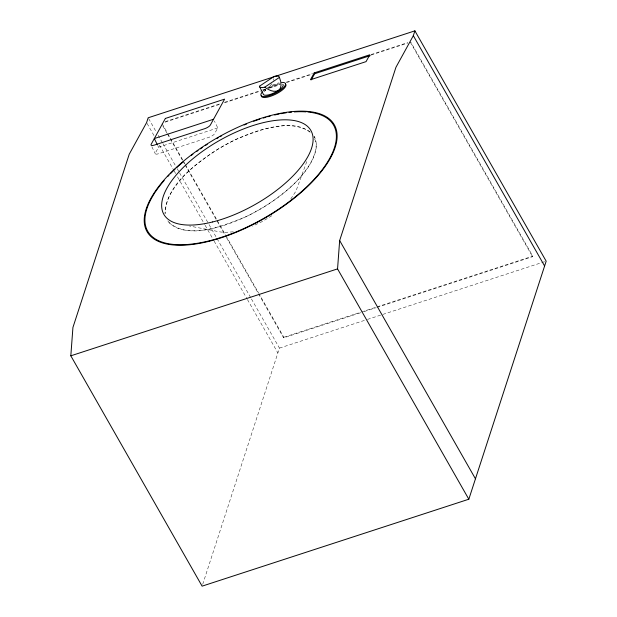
<?xml version="1.0" encoding="UTF-8"?>
<svg xmlns="http://www.w3.org/2000/svg" width="617" height="617" viewBox="0 0 617 617"><rect width="100%" height="100%" fill="white"/><g stroke="black" fill="none" stroke-linecap="round" stroke-linejoin="round"><path stroke-width="0.46" stroke-dasharray="3.08 2.31" d="M273.285 80.303L273.639 78.745M202.7 584.322L279.447 348.111L251.389 298.875M360.513 312.773L283.635 337.831L283.812 337.268L259.086 293.877M376.987 307.405L532.571 256.695L532.756 256.14L410.529 41.694M306.772 161.615L295.959 191.1L290.769 198.967M217.762 127.912L158.546 147.208L155.376 152.97A5.067 1.596 -26 0 0 158.608 153.733L208.932 137.336A5.067 1.596 -26 0 0 214.593 133.673L217.762 127.912L214.377 120.994M271.873 83.765L268.449 88.046M271.866 215.703L262.402 221.48L252.484 226.184M165.248 121.626L220.161 103.733M224.742 102.237L259.518 90.907M268.673 87.922L279.655 84.344M286.057 82.254L312.603 73.608M371.179 54.52L407.783 42.588M165.071 122.189L219.984 104.288M224.557 102.8L262.078 90.568M262.996 90.275L265.742 89.38M269.405 88.185L280.388 84.606M286.789 82.516L311.508 74.464M370.994 55.075L407.606 43.144M283.812 337.268L360.69 312.217M361.608 311.917L376.254 307.143M377.164 306.842L532.756 256.14M364.169 311.577L376.069 307.706M279.447 348.111L366.521 319.729M367.439 319.429L546.176 261.184M233.272 231.83L224.503 232.408L220.423 231.961L189.527 226.046M265.634 89.511L263.359 89.442L261.94 88.694M310.15 132.316C297.633 122.043 279.917 125.752 265.403 128.722C248.196 133.172 231.876 140.614 216.721 149.831C194.594 165.024 166.521 184.252 165.071 213.675C164.878 198.689 174.65 186.504 184.005 175.791C199.106 160.659 216.983 148.712 236.134 139.334C258.361 130.627 287.406 117.986 310.019 131.691M167.816 220.894C177.017 232.478 193.545 231.599 206.795 229.624C227.372 225.945 246.8 217.392 264.608 206.61C281.313 196.067 297.147 183.388 308.4 166.96C313.937 158.199 319.537 146.406 314.084 136.349M168.819 222.529C190.36 240.329 222.698 225.629 245.196 217.107C264.346 207.728 282.224 195.774 297.325 180.65C306.68 169.937 316.452 157.751 316.259 142.766L314.014 137.452M314.014 136.357L315.025 137.992M410.351 42.249L532.571 256.695M162.063 123.655L167.3 132.832M167.77 133.665L182.987 160.374M183.465 161.207L184.892 163.706M185.37 164.546L216.76 219.613M217.23 220.446L225.321 234.637M225.791 235.47L258.608 293.044M162.834 125.883L167.114 133.395M167.593 134.228L182.331 160.096M182.809 160.929L184.707 164.269M185.185 165.101L224.657 234.36M226.562 237.699L283.635 337.831M148.651 118.611L156.255 131.961M158.16 135.3L162.441 142.812M162.919 143.645L176.709 167.847M177.187 168.68L179.092 172.02M179.562 172.853L208.577 223.763M209.055 224.596L250.911 298.034M147.077 123.439L154.211 135.956M159.448 145.142L173.716 170.176M174.187 171.009L175.614 173.516M177.519 176.848L204.628 224.418M205.106 225.251L213.667 240.275M214.145 241.108L246.962 298.697M247.44 299.53L277.881 352.939M157.705 145.481L158.546 147.208M151.867 146.784L155.253 153.71M262.857 91.378A13.589 4.273 -26 0 1 265.372 89.234M267.385 87.861A13.589 4.273 -26 0 1 272.807 84.976L276.015 83.719A13.589 4.273 -26 0 1 279.038 82.855M264.639 91.069A13.589 4.273 -26 0 1 265.819 90.144M270.069 87.452A13.589 4.273 -26 0 1 279.478 83.758M264.361 91.501A11.021 3.471 -26 0 1 265.888 90.036M267.917 88.54A11.021 3.471 -26 0 1 280.056 83.773"/><path stroke-width="0.93" d="M70.824 355.816L72.929 327.465L129.223 154.219L146.599 122.606L148.173 117.778L414.894 30.85L546.176 261.184L468.827 499.222L202.106 586.15L70.824 355.816L337.553 268.889L339.659 240.537L395.944 67.292L413.328 35.678L414.894 30.85M314.207 72.906L310.444 79.755L366.051 61.631L369.814 54.782L314.207 72.906L314.631 73.77L311.284 79.855M262.31 91.972L261.168 93.607A13.589 4.273 -26 0 0 276.763 92.473A13.589 4.273 -26 0 0 281.653 82.439M259.418 86.241L274.172 76.408A11.021 3.471 -26 0 1 279.455 77.38L280.75 81.675L281.02 85.447L280.241 88.455L278.475 90.475C273.763 92.851 268.603 89.851 264.701 87.205A11.021 3.471 -26 0 1 259.418 86.241L263.181 93.938A11.021 3.471 -26 0 0 274.812 92.573A11.021 3.471 -26 0 0 282.794 84.274M264.701 87.205L279.455 77.38M314.631 73.77L370.239 55.646M213.536 119.258L154.319 138.555L157.281 144.609M413.328 35.678L544.603 266.012M339.659 240.537L475.46 478.807M337.553 268.889L468.827 499.222M307.844 112.016A106.988 46.314 -29.7 0 1 315.757 177.542A106.988 46.314 -29.7 0 1 189.766 244.278A106.988 46.314 -29.7 0 1 154.535 193.221M155.037 192.45A106.988 46.314 -29.7 0 1 164.153 180.503M167.778 176.485A106.988 46.314 -29.7 0 1 169.035 175.151M170.331 173.817A106.988 46.314 -29.7 0 1 175.081 169.143M176.501 167.816A106.988 46.314 -29.7 0 1 182.809 162.24M191.455 155.307A106.988 46.314 -29.7 0 1 192.897 154.219M196.561 151.535A106.988 46.314 -29.7 0 1 198.049 150.479M200.301 148.905A106.988 46.314 -29.7 0 1 202.592 147.355M205.685 145.311A106.988 46.314 -29.7 0 1 207.243 144.309M216.806 138.509A106.988 46.314 -29.7 0 1 218.426 137.583M220.061 136.673A106.988 46.314 -29.7 0 1 221.688 135.771M244.124 124.989A106.988 46.314 -29.7 0 1 246.623 123.963M253.687 121.256A106.988 46.314 -29.7 0 1 259.865 119.135M263.351 118.032A106.988 46.314 -29.7 0 1 265.958 117.261M267.678 116.775A106.988 46.314 -29.7 0 1 270.246 116.081M274.658 114.993A106.988 46.314 -29.7 0 1 279.123 114.029M280.882 113.698A106.988 46.314 -29.7 0 1 282.625 113.381M283.481 113.235A106.988 46.314 -29.7 0 1 286.257 112.803M288.995 112.441A106.988 46.314 -29.7 0 1 291.671 112.155M294.294 111.932A106.988 46.314 -29.7 0 1 306.04 111.87M285.463 83.966A13.589 4.273 -26 0 1 275.637 94.2A13.589 4.273 -26 0 1 261.292 95.874M165.379 118.433L151.15 144.316A5.067 1.596 -26 0 0 154.381 145.088L204.705 128.683A5.067 1.596 -26 0 0 210.366 125.02L224.596 99.136L165.379 118.433M212.641 221.95A84.629 36.634 -29.7 0 0 311.739 132.231A84.629 36.634 -29.7 0 0 187.761 163.189A84.629 36.634 -29.7 0 0 212.641 221.95M209.148 241.27A107.805 46.668 -29.7 0 0 335.386 126.979A107.805 46.668 -29.7 0 0 177.465 166.413A107.805 46.668 -29.7 0 0 209.148 241.27"/></g></svg>
